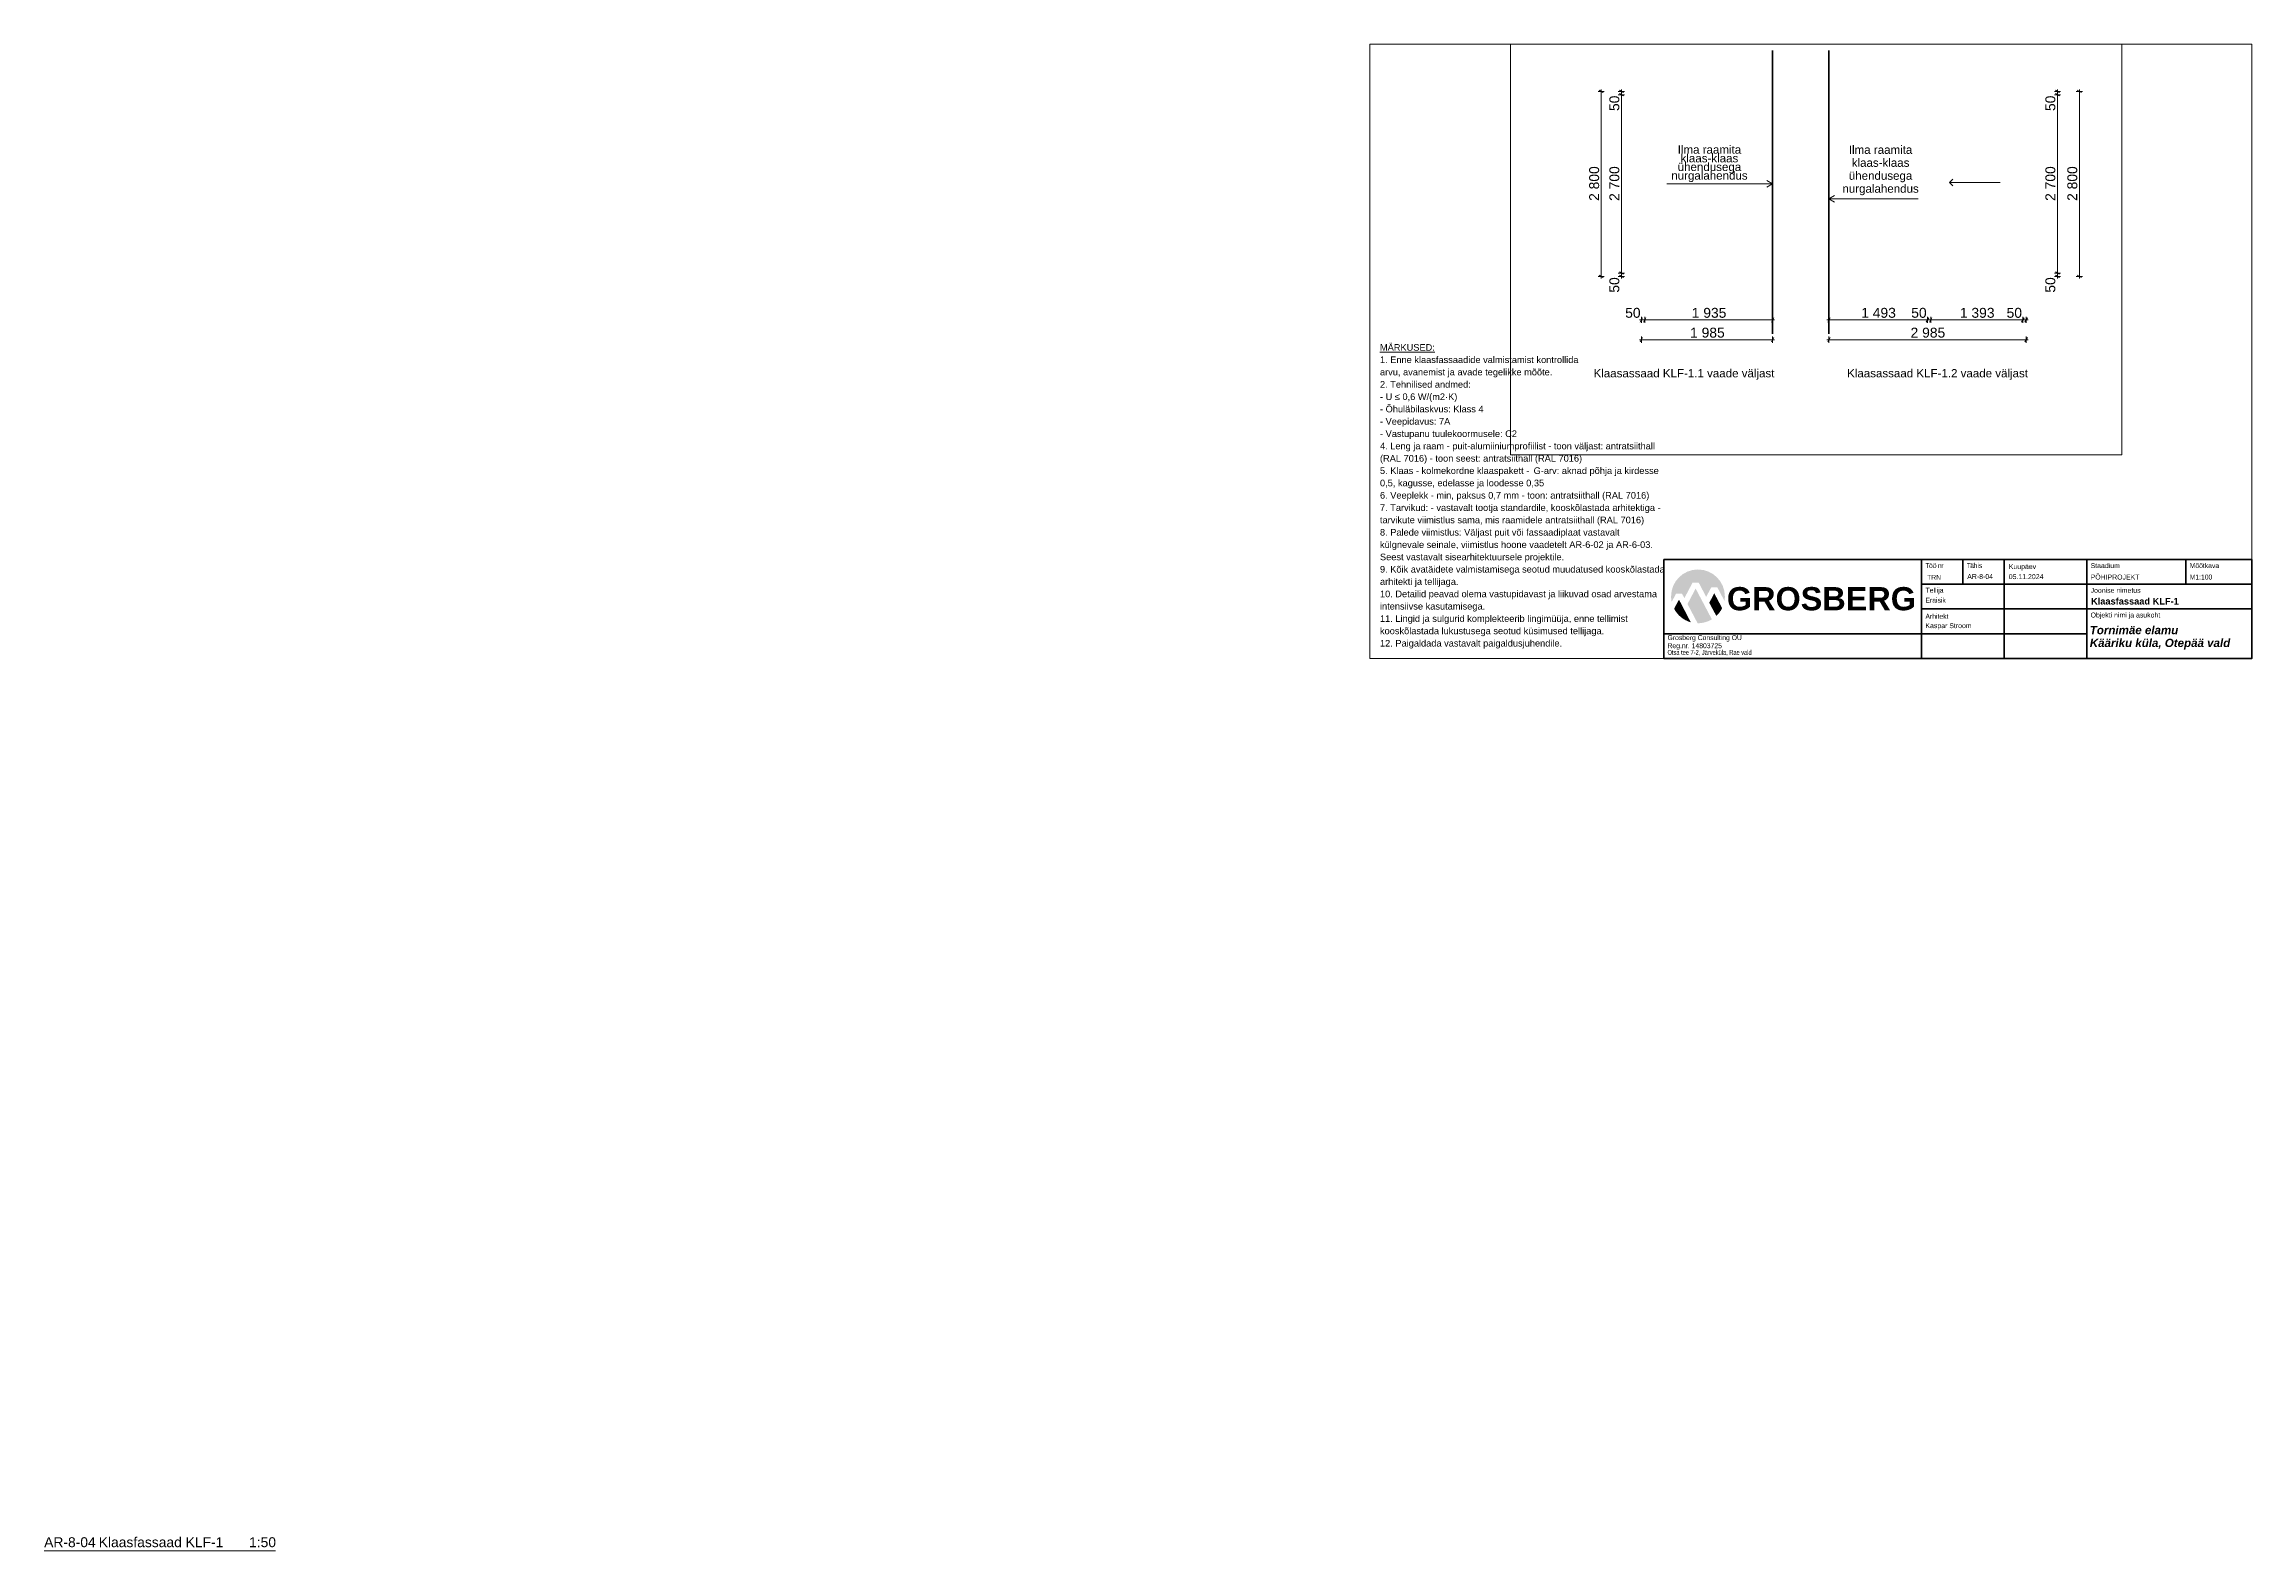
# Paper-space layout 'TRN_PP_AR-8-04_V01_Klaasfassaad-KLF-01' of a CAD drawing. Header units: millimetres. Extents: x -381 to 287, y -256 to 200.
# The model-space entities are those that its viewports show. They can reach past a viewport. Long polylines and large blocks are cut down to what shows.
import ezdxf

# ---------------------------------------------------------------- set-up
doc = ezdxf.new("R2010")
doc.units = ezdxf.units.MM
doc.header["$MEASUREMENT"] = 0
doc.linetypes.add('Dashed', pattern=[211.666667, 105.833333, -105.833333])
for name, color, linetype, lineweight in [('0_Pen_No__1', 7, 'Continuous', 13), ('Annotation - General_Pen_No__1', 7, 'Continuous', 13), ('Annotation - Text.AR#1_Pen_No__21', 7, 'Continuous', 35), ('Dimensioning - General_Pen_No__1', 7, 'Continuous', 13), ('Drawing & Figure_Pen_No__1', 7, 'Continuous', 13), ('Drawing & Figure_Pen_No__7', 7, 'Continuous', 35), ('New_0_Pen_No__1', 7, 'Continuous', 13), ('New_2D Drafting - General_Pen_No__1', 7, 'Continuous', 13), ('New_2D Drafting - General_Pen_No__2', 8, 'Continuous', 15), ('New_Shell - Roof_Pen_No__22', 8, 'Continuous', 35)]:
    doc.layers.add(name, color=color, linetype=linetype, lineweight=lineweight)
doc.layers.add('Dimensioning - General', color=7, linetype='Continuous')
doc.layers.add('Drawing & Figure_Pen_No__109', color=7, linetype='Continuous', lineweight=13, true_color=0xb4e4dc)
doc.layers.add('Drawing & Figure_Pen_No__69', color=7, linetype='Continuous', lineweight=20, true_color=0x71cebe)
doc.layers.add('NonPlottable_Drawing & Figure', color=7, linetype='Continuous', plot=False)
doc.styles.add('GENERATED_STYLE_1', font='')
doc.styles.add('GENERATED_STYLE_2', font='')
doc.styles.add('GENERATED_STYLE_3', font='')
doc.styles.add('GENERATED_STYLE_4', font='')
doc.styles.get('GENERATED_STYLE_1').set_extended_font_data('Arial')
doc.styles.get('GENERATED_STYLE_2').set_extended_font_data('Arial Narrow')
doc.styles.get('GENERATED_STYLE_3').set_extended_font_data('Arial', italic=True, bold=True)
doc.styles.get('GENERATED_STYLE_4').set_extended_font_data('Arial', bold=True)
doc.dimstyles.new('GENERATED_STYLE__1', dxfattribs={"dimtxt": 150, "dimasz": 47.5, "dimexe": 0.18, "dimexo": 0.0625, "dimgap": 0, "dimtad": 1, "dimtih": 1, "dimtoh": 1, "dimdec": 0, "dimzin": 0, "dimdsep": 46, "dimtxsty": 'GENERATED_STYLE_1', "dimblk": 'ARROWHEAD_2', "dimblk1": 'ARROWHEAD_2', "dimblk2": 'ARROWHEAD_2', "dimcen": 0.09, "dimse1": 1, "dimse2": 1, "dimclrd": 7, "dimclre": 7, "dimclrt": 7, "dimadec": 0, "dimazin": 0, "dimtfac": 1, "dimtdec": 4, "dimtmove": 0, "dimatfit": 3, "dimfxl": 0, "dimtolj": 1, "dimtzin": 0, "dimarcsym": 0})
doc.dimstyles.new('GENERATED_STYLE__2', dxfattribs={"dimtxt": 150, "dimasz": 47.5, "dimexe": 0.18, "dimexo": 0.0625, "dimgap": 0, "dimtad": 1, "dimdec": 0, "dimzin": 0, "dimdsep": 46, "dimtxsty": 'GENERATED_STYLE_1', "dimblk": 'ARROWHEAD_2', "dimblk1": 'ARROWHEAD_2', "dimblk2": 'ARROWHEAD_2', "dimcen": 0.09, "dimse1": 1, "dimse2": 1, "dimclrd": 7, "dimclre": 7, "dimclrt": 7, "dimadec": 0, "dimazin": 0, "dimtfac": 1, "dimtdec": 4, "dimtmove": 0, "dimatfit": 3, "dimfxl": 0, "dimtolj": 1, "dimtzin": 0, "dimarcsym": 0})

# ---------------------------------------------------------------- blocks, each defined once
blk = doc.blocks.new('*D1')
at = {"layer": 'Dimensioning - General_Pen_No__1', "color": 7, "linetype": 'Continuous', "lineweight": 13}
for p, q in [((25429, 16950), (25460, 16950)), ((25478, 16981), (25442, 16918)), ((25460, 16903), (25460, 16997)), ((25460, 16950), (26952, 16950)), ((26970, 16981), (26934, 16918)), ((26952, 16903), (26952, 16997))]:
    blk.add_line(p, q, dxfattribs=at)
at = {"layer": 'Dimensioning - General_Pen_No__1', "color": 7, "lineweight": 13, "char_height": 150, "attachment_point": 7, "style": 'GENERATED_STYLE_1'}
for s, insert in [('\\A1;{\\pql;\\fArial|b0|i0|c0|p34;1\xa0493}', (25949, 16980)), ('\\A1;{\\pql;\\fArial|b0|i0|c0|p34;50}', (26706, 16980))]:
    blk.add_mtext(s, dxfattribs=dict(at, insert=insert))
blk = doc.blocks.new('ARROWHEAD_2')
at = {"color": 0, "linetype": 'Continuous', "lineweight": 0}
for p, q in [((0, 0), (-1, 0)), ((-0.38, -0.66), (0.38, 0.66))]:
    blk.add_line(p, q, dxfattribs=at)
blk = doc.blocks.new('*D3')
at = {"layer": 'Dimensioning - General_Pen_No__1', "color": 7, "linetype": 'Continuous', "lineweight": 13}
for p, q in [((26970, 16981), (26934, 16918)), ((26952, 16903), (26952, 16997)), ((26952, 16950), (27002, 16950)), ((27020, 16981), (26984, 16918)), ((27002, 16903), (27002, 16997))]:
    blk.add_line(p, q, dxfattribs=at)
blk = doc.blocks.new('*D4')
at = {"layer": 'Dimensioning - General_Pen_No__1', "color": 7, "linetype": 'Continuous', "lineweight": 13}
for p, q in [((27020, 16981), (26984, 16918)), ((27002, 16903), (27002, 16997)), ((27002, 16950), (28395, 16950)), ((28413, 16981), (28377, 16918)), ((28395, 16903), (28395, 16997))]:
    blk.add_line(p, q, dxfattribs=at)
at = {"layer": 'Dimensioning - General_Pen_No__1', "color": 7, "lineweight": 13, "char_height": 150, "attachment_point": 7, "style": 'GENERATED_STYLE_1'}
for s, insert in [('\\A1;{\\pql;\\fArial|b0|i0|c0|p34;1\xa0393}', (27442, 16980)), ('\\A1;{\\pql;\\fArial|b0|i0|c0|p34;50}', (28149, 16980))]:
    blk.add_mtext(s, dxfattribs=dict(at, insert=insert))
blk = doc.blocks.new('*D5')
at = {"layer": 'Dimensioning - General_Pen_No__1', "color": 7, "linetype": 'Continuous', "lineweight": 13}
for p, q in [((28413, 16981), (28377, 16918)), ((28395, 16903), (28395, 16997)), ((28395, 16950), (28445, 16950)), ((28427, 16918), (28463, 16981)), ((28445, 16903), (28445, 16997)), ((28445, 16950), (28475, 16950))]:
    blk.add_line(p, q, dxfattribs=at)
blk = doc.blocks.new('*D6')
at = {"layer": 'Dimensioning - General_Pen_No__1', "color": 7, "linetype": 'Continuous', "lineweight": 13}
for p, q in [((25429, 16650), (25460, 16650)), ((25478, 16681), (25442, 16618)), ((25460, 16603), (25460, 16697)), ((25460, 16650), (28445, 16650)), ((28427, 16618), (28463, 16681)), ((28445, 16603), (28445, 16697)), ((28445, 16650), (28475, 16650))]:
    blk.add_line(p, q, dxfattribs=at)
at = {"layer": 'Dimensioning - General_Pen_No__1', "color": 7, "lineweight": 13, "insert": (26696, 16680), "char_height": 150, "attachment_point": 7, "style": 'GENERATED_STYLE_1'}
blk.add_mtext('\\A1;{\\pql;\\fArial|b0|i0|c0|p34;2\xa0985}', dxfattribs=at)
blk = doc.blocks.new('*D7')
at = {"layer": 'Dimensioning - General_Pen_No__1', "color": 7, "linetype": 'Continuous', "lineweight": 13}
for p, q in [((22592, 16950), (22623, 16950)), ((22641, 16981), (22604, 16918)), ((22623, 16903), (22623, 16997)), ((22623, 16950), (22673, 16950)), ((22691, 16981), (22654, 16918)), ((22673, 16903), (22673, 16997))]:
    blk.add_line(p, q, dxfattribs=at)
at = {"layer": 'Dimensioning - General_Pen_No__1', "color": 7, "lineweight": 13, "insert": (22377, 16980), "char_height": 150, "attachment_point": 7, "style": 'GENERATED_STYLE_1'}
blk.add_mtext('\\A1;{\\pql;\\fArial|b0|i0|c0|p34;50}', dxfattribs=at)
blk = doc.blocks.new('*D8')
at = {"layer": 'Dimensioning - General_Pen_No__1', "color": 7, "linetype": 'Continuous', "lineweight": 13}
for p, q in [((22691, 16981), (22654, 16918)), ((22673, 16903), (22673, 16997)), ((22673, 16950), (24608, 16950)), ((24589, 16918), (24626, 16981)), ((24608, 16903), (24608, 16997)), ((24608, 16950), (24638, 16950))]:
    blk.add_line(p, q, dxfattribs=at)
at = {"layer": 'Dimensioning - General_Pen_No__1', "color": 7, "lineweight": 13, "insert": (23384, 16980), "char_height": 150, "attachment_point": 7, "style": 'GENERATED_STYLE_1'}
blk.add_mtext('\\A1;{\\pql;\\fArial|b0|i0|c0|p34;1\xa0935}', dxfattribs=at)
blk = doc.blocks.new('*D9')
at = {"layer": 'Dimensioning - General_Pen_No__1', "color": 7, "linetype": 'Continuous', "lineweight": 13}
for p, q in [((22367, 17658), (22273, 17658)), ((22367, 17608), (22273, 17608)), ((22289, 17676), (22351, 17640)), ((22289, 17626), (22351, 17590)), ((22320, 17608), (22320, 17658)), ((22320, 17577), (22320, 17608))]:
    blk.add_line(p, q, dxfattribs=at)
at = {"layer": 'Dimensioning - General_Pen_No__1', "color": 7, "lineweight": 13, "insert": (22290, 17362), "char_height": 150, "attachment_point": 7, "rotation": 90, "style": 'GENERATED_STYLE_1'}
blk.add_mtext('\\A1;{\\pql;\\fArial|b0|i0|c0|p34;50}', dxfattribs=at)
blk = doc.blocks.new('*D10')
at = {"layer": 'Dimensioning - General_Pen_No__1', "color": 7, "linetype": 'Continuous', "lineweight": 13}
for p, q in [((22367, 20358), (22273, 20358)), ((22289, 20376), (22351, 20340)), ((22320, 17658), (22320, 20358)), ((22367, 17658), (22273, 17658)), ((22289, 17676), (22351, 17640))]:
    blk.add_line(p, q, dxfattribs=at)
at = {"layer": 'Dimensioning - General_Pen_No__1', "color": 7, "lineweight": 13, "char_height": 150, "attachment_point": 7, "rotation": 90, "style": 'GENERATED_STYLE_1'}
for s, insert in [('\\A1;{\\pql;\\fArial|b0|i0|c0|p34;50}', (22290, 20112)), ('\\A1;{\\pql;\\fArial|b0|i0|c0|p34;2\xa0700}', (22290, 18751))]:
    blk.add_mtext(s, dxfattribs=dict(at, insert=insert))
blk = doc.blocks.new('*D11')
at = {"layer": 'Dimensioning - General_Pen_No__1', "color": 7, "linetype": 'Continuous', "lineweight": 13}
for p, q in [((22367, 20408), (22273, 20408)), ((22351, 20390), (22289, 20426)), ((22320, 20408), (22320, 20438)), ((22320, 20358), (22320, 20408)), ((22367, 20358), (22273, 20358)), ((22289, 20376), (22351, 20340))]:
    blk.add_line(p, q, dxfattribs=at)
blk = doc.blocks.new('*D12')
at = {"layer": 'Dimensioning - General_Pen_No__1', "color": 7, "linetype": 'Continuous', "lineweight": 13}
for p, q in [((22060, 20408), (21967, 20408)), ((22045, 20390), (21982, 20426)), ((22014, 20408), (22014, 20438)), ((22014, 17608), (22014, 20408)), ((22060, 17608), (21967, 17608)), ((21982, 17626), (22045, 17590)), ((22014, 17577), (22014, 17608))]:
    blk.add_line(p, q, dxfattribs=at)
at = {"layer": 'Dimensioning - General_Pen_No__1', "color": 7, "lineweight": 13, "insert": (21984, 18751), "char_height": 150, "attachment_point": 7, "rotation": 90, "style": 'GENERATED_STYLE_1'}
blk.add_mtext('\\A1;{\\pql;\\fArial|b0|i0|c0|p34;2\xa0800}', dxfattribs=at)
blk = doc.blocks.new('*D13')
at = {"layer": 'Dimensioning - General_Pen_No__1', "color": 7, "linetype": 'Continuous', "lineweight": 13}
for p, q in [((28965, 17658), (28872, 17658)), ((28965, 17608), (28872, 17608)), ((28887, 17676), (28950, 17640)), ((28887, 17626), (28950, 17590)), ((28918, 17608), (28918, 17658)), ((28918, 17577), (28918, 17608))]:
    blk.add_line(p, q, dxfattribs=at)
at = {"layer": 'Dimensioning - General_Pen_No__1', "color": 7, "lineweight": 13, "insert": (28888, 17362), "char_height": 150, "attachment_point": 7, "rotation": 90, "style": 'GENERATED_STYLE_1'}
blk.add_mtext('\\A1;{\\pql;\\fArial|b0|i0|c0|p34;50}', dxfattribs=at)
blk = doc.blocks.new('*D14')
at = {"layer": 'Dimensioning - General_Pen_No__1', "color": 7, "linetype": 'Continuous', "lineweight": 13}
for p, q in [((28965, 20358), (28872, 20358)), ((28887, 20376), (28950, 20340)), ((28918, 17658), (28918, 20358)), ((28965, 17658), (28872, 17658)), ((28887, 17676), (28950, 17640))]:
    blk.add_line(p, q, dxfattribs=at)
at = {"layer": 'Dimensioning - General_Pen_No__1', "color": 7, "lineweight": 13, "char_height": 150, "attachment_point": 7, "rotation": 90, "style": 'GENERATED_STYLE_1'}
for s, insert in [('\\A1;{\\pql;\\fArial|b0|i0|c0|p34;50}', (28888, 20112)), ('\\A1;{\\pql;\\fArial|b0|i0|c0|p34;2\xa0700}', (28888, 18751))]:
    blk.add_mtext(s, dxfattribs=dict(at, insert=insert))
blk = doc.blocks.new('*D15')
at = {"layer": 'Dimensioning - General_Pen_No__1', "color": 7, "linetype": 'Continuous', "lineweight": 13}
for p, q in [((28965, 20408), (28872, 20408)), ((28950, 20390), (28887, 20426)), ((28918, 20408), (28918, 20438)), ((28918, 20358), (28918, 20408)), ((28965, 20358), (28872, 20358)), ((28887, 20376), (28950, 20340))]:
    blk.add_line(p, q, dxfattribs=at)
blk = doc.blocks.new('*D16')
at = {"layer": 'Dimensioning - General_Pen_No__1', "color": 7, "linetype": 'Continuous', "lineweight": 13}
for p, q in [((29297, 20408), (29203, 20408)), ((29282, 20390), (29219, 20426)), ((29250, 20408), (29250, 20438)), ((29250, 17608), (29250, 20408)), ((29297, 17608), (29203, 17608)), ((29219, 17626), (29282, 17590)), ((29250, 17577), (29250, 17608))]:
    blk.add_line(p, q, dxfattribs=at)
at = {"layer": 'Dimensioning - General_Pen_No__1', "color": 7, "lineweight": 13, "insert": (29220, 18751), "char_height": 150, "attachment_point": 7, "rotation": 90, "style": 'GENERATED_STYLE_1'}
blk.add_mtext('\\A1;{\\pql;\\fArial|b0|i0|c0|p34;2\xa0800}', dxfattribs=at)
blk = doc.blocks.new('*D17')
at = {"layer": 'Dimensioning - General_Pen_No__1', "color": 7, "linetype": 'Continuous', "lineweight": 13}
for p, q in [((22592, 16650), (22623, 16650)), ((22641, 16681), (22604, 16618)), ((22623, 16603), (22623, 16697)), ((22623, 16650), (24608, 16650)), ((24589, 16618), (24626, 16681)), ((24608, 16603), (24608, 16697)), ((24608, 16650), (24638, 16650))]:
    blk.add_line(p, q, dxfattribs=at)
at = {"layer": 'Dimensioning - General_Pen_No__1', "color": 7, "lineweight": 13, "insert": (23359, 16680), "char_height": 150, "attachment_point": 7, "style": 'GENERATED_STYLE_1'}
blk.add_mtext('\\A1;{\\pql;\\fArial|b0|i0|c0|p34;1\xa0985}', dxfattribs=at)

msp = doc.modelspace()

# ---------------------------------------------------------------- linework, layer by layer
at = {"layer": 'New_2D Drafting - General_Pen_No__1', "color": 7, "linetype": 'Continuous', "lineweight": 13}
for p, q in [((27285.1, 19031.5), (27335.1, 19081.5)), ((23007.3, 19010), (24607.5, 19010)), ((26809.8, 18781), (25459.7, 18781)), ((28050.3, 19031.5), (27285.1, 19031.5)), ((27285.1, 19031.5), (27335.1, 18981.5))]:
    msp.add_line(p, q, dxfattribs=at)
at = {"layer": 'New_2D Drafting - General_Pen_No__2', "color": 8, "linetype": 'Continuous', "lineweight": 15}
for p, q in [((24607.5, 19010), (24520.9, 19060)), ((24607.5, 19010), (24520.9, 18960)), ((25459.7, 18781), (25546.3, 18831)), ((25459.7, 18781), (25546.3, 18731))]:
    msp.add_line(p, q, dxfattribs=at)
at = {"layer": 'New_Shell - Roof_Pen_No__22', "color": 8, "linetype": 'Dashed', "lineweight": 35}
for p, q in [((24607.5, 16737.9), (24607.5, 21025.7)), ((25459.7, 16737.9), (25459.7, 21025.7))]:
    msp.add_line(p, q, dxfattribs=at)

# ---------------------------------------------------------------- texts
at = {"layer": 'New_0_Pen_No__1', "color": 7, "linetype": 'Continuous', "lineweight": 13, "char_height": 125, "attachment_point": 2, "style": 'GENERATED_STYLE_1'}
for insert, width, line_spacing_factor in [((23652, 19590.8), 1696.981, 0.627943), ((26241.9, 19588.6), 1243.064, 0.941915)]:
    msp.add_mtext('\\A1;{\\pqc;\\fArial|b0|i0|c0|p34;Ilma raamita klaas-klaas ühendusega nurgalahendus}', dxfattribs=dict(at, insert=insert, width=width, line_spacing_factor=line_spacing_factor))
for s, insert in [('\\A1;{\\pqc;\\fArial|b0|i0|c0|p34;Klaasassaad KLF-1.\\fArial|b0|i0|c0|p34;1\\fArial|b0|i0|c0|p34; vaade väljast}', (23267, 16205.4)), ('\\A1;{\\pqc;\\fArial|b0|i0|c0|p34;Klaasassaad KLF-\\fArial|b0|i0|c0|p34;1\\fArial|b0|i0|c0|p34;.\\fArial|b0|i0|c0|p34;2\\fArial|b0|i0|c0|p34; vaade väljast}', (27104.1, 16205.4))]:
    msp.add_mtext(s, dxfattribs=dict(at, insert=insert))

# ---------------------------------------------------------------- dimensions: what is measured, and where the dimension line sits
at = {"layer": 'Dimensioning - General', "color": 7, "linetype": 'Continuous', "lineweight": 13}
for base, p1, p2, picture, middle in [((22013.6, 20407.8), (22319.9, 17607.8), (22319.9, 20407.8), '*D12', (21908.6, 19009)), ((22319.9, 20407.8), (22672.5, 20357.8), (22622.5, 20407.8), '*D11', (22214.9, 20226.5)), ((28918.5, 20407.8), (28394.7, 20357.8), (28444.7, 20407.8), '*D15', (28813.5, 20226.5)), ((29250.3, 20407.8), (28444.7, 17607.8), (28444.7, 20407.8), '*D16', (29145.3, 19009)), ((22319.9, 20357.8), (22672.5, 17657.8), (22672.5, 20357.8), '*D10', (22214.9, 19009)), ((28918.5, 20357.8), (28394.7, 17657.8), (28394.7, 20357.8), '*D14', (28813.5, 19009)), ((22319.9, 17657.8), (22622.5, 17607.8), (22672.5, 17657.8), '*D9', (22214.9, 17476.5)), ((28918.5, 17657.8), (28444.7, 17607.8), (28394.7, 17657.8), '*D13', (28813.5, 17476.5))]:
    dim = msp.add_linear_dim(base=base, p1=p1, p2=p2, angle=90, dimstyle='GENERATED_STYLE__2', dxfattribs=at)
    dim.commit()
    dim.dimension.update_dxf_attribs({"geometry": picture, "text_midpoint": middle, "dimtype": 160, "text_rotation": 90})
for base, p1, p2, picture, middle in [((22672.5, 16949.7), (22622.5, 17607.8), (22672.5, 17657.8), '*D7', (22491.2, 17054.7)), ((24607.5, 16949.7), (22672.5, 17657.8), (24607.5, 17657.8), '*D8', (23641.2, 17054.7)), ((26952.1752063, 16949.717664), (25459.6752063, 17607.8318696), (26952.1752063, 17607.8318696), '*D1', (26207.1154669, 17054.7176652)), ((27002.2, 16949.7), (26952.2, 17607.8), (27002.2, 17607.8), '*D3', (26820.8, 17054.7)), ((28394.6752063, 16949.717664), (27002.1752063, 17607.8318696), (28394.6752063, 17607.8318696), '*D4', (27699.6154669, 17054.7176652)), ((28444.7, 16949.7), (28394.7, 17607.8), (28444.7, 17607.8), '*D5', (28263.3, 17054.7)), ((24607.5, 16649.7), (22622.5, 16949.7), (24607.5, 16949.7), '*D17', (23616.2, 16754.7)), ((28444.7, 16649.7), (25459.7, 17169), (28444.7, 17169), '*D6', (26953.4, 16754.7))]:
    dim = msp.add_linear_dim(base=base, p1=p1, p2=p2, dimstyle='GENERATED_STYLE__1', dxfattribs=at)
    dim.commit()
    dim.dimension.update_dxf_attribs({"geometry": picture, "text_midpoint": middle, "dimtype": 160})

psp = doc.layouts.new('TRN_PP_AR-8-04_V01_Klaasfassaad-KLF-01')

# ---------------------------------------------------------------- hatches: boundary and pattern name
at = {"layer": 'Drawing & Figure_Pen_No__109', "linetype": 'Continuous', "lineweight": 13, "true_color": 0xb4e4dc}
for points in [[(111.22, 32.81, 0.053034), (111.41, 31.1), (112.68, 33.6), (114.53, 33.6), (115.26, 32.29), (117.7, 36.93), (119.6, 36.93), (121.84, 32.67), (123.38, 35.52), (125.24, 35.52), (127.38, 31.45, 0.041996), (127.5, 32.81, 1)], [(118.65, 35.18), (116.19, 30.49), (119.25, 24.68, 0.140199), (123.57, 25.85)], [(124.29, 33.74), (122.78, 30.87), (124.92, 26.87, 0.091793), (126.68, 29.25)], [(113.62, 31.83), (112.13, 29.09, 0.209239), (117.18, 24.97)]]:
    psp.add_hatch(color=254, dxfattribs=at).paths.add_polyline_path(points)

# ---------------------------------------------------------------- linework, layer by layer
at = {"layer": 'Annotation - General_Pen_No__1', "color": 7, "linetype": 'Continuous', "lineweight": 13}
psp.add_lwpolyline([(20, 200), (287, 200), (287, 14), (20, 14)], close=True, dxfattribs=at)
at = {"layer": 'Drawing & Figure_Pen_No__1', "color": 7, "linetype": 'Continuous', "lineweight": 13}
psp.add_line((-381.2, -256.17), (-311.2, -256.17), dxfattribs=at)
at = {"layer": 'Drawing & Figure_Pen_No__7', "color": 7, "linetype": 'Continuous', "lineweight": 35}
for p, q in [((287, 43.99), (109.04, 43.99)), ((109.04, 43.99), (109.04, 14)), ((187.03, 14), (187.03, 43.99)), ((199.52, 36.49), (199.52, 43.99)), ((212.02, 14), (212.02, 43.99)), ((237.01, 29), (237.01, 43.99)), ((267.01, 43.99), (267.01, 36.49)), ((212.02, 36.49), (187.03, 36.49)), ((287, 36.49), (187.03, 36.49)), ((287, 36.49), (267.01, 36.49)), ((212.02, 29), (187.03, 29)), ((237.01, 29), (212.02, 29)), ((287, 29), (237.01, 29)), ((237.01, 29), (237.01, 14)), ((109.04, 21.5), (237.01, 21.5))]:
    psp.add_line(p, q, dxfattribs=at)
for points in [[(109.04, 14), (109.04, 43.99)], [(109.04, 43.99), (287, 43.99)], [(287, 43.99), (287, 14), (109.04, 14)]]:
    psp.add_lwpolyline(points, dxfattribs=at)
at = {"layer": 'NonPlottable_Drawing & Figure', "color": 151, "linetype": 'Continuous', "lineweight": 20, "true_color": 0x80c2ff, "flags": 128}
psp.add_lwpolyline([(62.66, 75.69), (247.67, 75.69), (247.67, 200), (62.66, 200)], close=True, dxfattribs=at)

# ---------------------------------------------------------------- texts
at = {"layer": '0_Pen_No__1', "color": 7, "linetype": 'Continuous', "lineweight": 13, "insert": (23.11, 63.1), "char_height": 2, "width": 85.9351, "attachment_point": 4, "line_spacing_factor": 1.119214, "style": 'GENERATED_STYLE_1'}
psp.add_mtext('\\A1;{\\pql;\\pt145.528;\\fArial|b0|i0|c0|p34;\\L\\LMÄRKUSED:\\P\\pql;\\pt145.528;\\fArial|b0|i0|c0|p34;\\l\\l1. Enne klaasfassaadide valmistamist kontrollida \\P\\pql;\\pt145.528;\\fArial|b0|i0|c0|p34;\\l\\larvu, avanemist ja avade tegelikke mõõte. \\P\\pql;\\pt145.528;\\fArial|b0|i0|c0|p34;\\l\\l2. Tehnilised andmed:\\P\\pql;\\pt145.528;\\fArial|b0|i0|c0|p34;\\l\\l- U ≤ 0,6 W/(m2·K) \\P\\pql;\\pt145.528;\\fArial|b0|i0|c0|p34;\\l\\l- Õhuläbilaskvus: Klass 4 \\P\\pql;\\pt145.528;\\fArial|b0|i0|c0|p34;\\l\\l- Veepidavus: 7A \\P\\pql;\\pt145.528;\\fArial|b0|i0|c0|p34;\\l\\l- Vastupanu tuulekoormusele: C2 \\P\\pql;\\pt145.528;\\fArial|b0|i0|c0|p34;\\l\\l4. Leng ja raam - puit-alumiiniumprofiilist - toon väljast: antratsiithall (RAL 7016) - toon seest: antratsiithall (RAL 7016)\\P\\pql;\\pt101.061;\\fArial|b0|i0|c0|p34;\\l\\l5. Klaas - kolmekordne klaaspakett - \\fArial|b0|i0|c0|p34;\\l\\H0.694444x;\\l \\fArial|b0|i0|c0|p34;\\H1.440000x;G-arv: aknad põhja ja kirdesse 0,5, kagusse, edelasse ja loodesse 0,35\\fArial|b0|i0|c0|p34;\\c26367; \\P\\pql;\\pt145.528;\\fArial|b0|i0|c0|p34;\\C7;6. Veeplekk - min, paksus 0,7 mm - toon: antratsiithall (RAL 7016)\\P\\pql;\\pt145.528;\\fArial|b0|i0|c0|p34;7. Tarvikud: - vastavalt tootja standardile, kooskõlastada arhitektiga - tarvikute viimistlus sama, mis raamidele antratsiithall (RAL 7016)\\P\\pql;\\pt145.528;\\fArial|b0|i0|c0|p34;8. Palede viimistlus: Väljast puit või fassaadiplaat vastavalt külgnevale seinale, viimistlus hoone vaadetelt AR-6-02 ja AR-6-03. Seest vastavalt sisearhitektuursele projektile.\\P\\pql;\\pt145.528;\\fArial|b0|i0|c0|p34;9\\fArial|b0|i0|c0|p34;. Kõik avatäidete valmistamisega seotud muudatused kooskõlastada arhitekti ja tellijaga. \\P\\pql;\\pt145.528;\\fArial|b0|i0|c0|p34;1\\fArial|b0|i0|c0|p34;0\\fArial|b0|i0|c0|p34;. Detailid peavad olema vastupidavast ja liikuvad osad arvestama intensiivse kasutamisega. \\P\\pql;\\pt145.528;\\fArial|b0|i0|c0|p34;1\\fArial|b0|i0|c0|p34;1\\fArial|b0|i0|c0|p34;. Lingid ja sulgurid komplekteerib lingimüüja, enne tellimist kooskõlastada lukustusega seotud küsimused tellijaga. \\P\\pql;\\pt145.528;\\fArial|b0|i0|c0|p34;1\\fArial|b0|i0|c0|p34;2\\fArial|b0|i0|c0|p34;. Paigaldada vastavalt paigaldusjuhendile.}', dxfattribs=at)
at = {"layer": 'Annotation - Text.AR#1_Pen_No__21', "color": 7, "linetype": 'Continuous', "lineweight": 35, "attachment_point": 1}
for s, insert, char_height, line_spacing_factor, style in [('\\A1;{\\pql;\\fArial|b0|i0|c0|p34;K\\fArial|b0|i0|c0|p34;uupäev\\P\\pql;\\fArial|b0|i0|c0|p34;05.11.2024}', (213.44, 42.59), 1.5, 1.222382, 'GENERATED_STYLE_1'), ('\\A1;{\\pql;\\fArial|b1|i0|c0|p34;\\P\\pql;\\fArial|b0|i0|c0|p34;AR-8-04}', (200.86, 42.19), 1.5, 1.048214, 'GENERATED_STYLE_4'), ('\\A1;{\\pql;\\fArial|b1|i0|c0|p34;\\P\\pql;\\fArial|b1|i0|c0|p34;Klaasfassaad KLF-1}', (238.33, 35.82), 2, 1.043649, 'GENERATED_STYLE_4')]:
    psp.add_mtext(s, dxfattribs=dict(at, insert=insert, char_height=char_height, line_spacing_factor=line_spacing_factor, style=style))
at = {"layer": 'Drawing & Figure_Pen_No__1', "color": 7, "linetype": 'Continuous', "lineweight": 13, "insert": (237.95, 16.72), "char_height": 2.5, "attachment_point": 7, "line_spacing_factor": 0.931425, "style": 'GENERATED_STYLE_3'}
psp.add_mtext('\\A1;{\\pql;\\fArial|b1|i1|c0|p34;Tornimäe \\fArial|b1|i1|c0|p34;elamu\\fArial|b1|i1|c0|p34; \\P\\pql;\\fArial|b1|i1|c0|p34;Kääriku küla, Otepää vald}', dxfattribs=at)
at = {"layer": 'Drawing & Figure_Pen_No__1', "color": 7, "lineweight": 13, "char_height": 3, "attachment_point": 1, "style": 'GENERATED_STYLE_1'}
for s, insert in [('\\A1;{\\pql;\\pt0;\\fArial|b0|i0|c0|p34;AR-8-04}', (-381.2, -252.05)), ('\\A1;{\\pql;\\pt0;\\fArial|b0|i0|c0|p34;Klaasfassaad KLF-1}', (-364.69, -252.05)), ('\\A1;{\\pql;\\pt0;\\fArial|b0|i0|c0|p34;1:50}', (-319.18, -252.05))]:
    psp.add_mtext(s, dxfattribs=dict(at, insert=insert))
at = {"layer": 'Drawing & Figure_Pen_No__69', "color": 123, "linetype": 'Continuous', "lineweight": 20, "true_color": 0x71cebe, "insert": (128.11, 28.49), "char_height": 7.0227, "attachment_point": 7, "style": 'GENERATED_STYLE_4'}
psp.add_mtext('\\A1;{\\pql;\\fArial|b1|i0|c0|p34;GROSBERG}', dxfattribs=at)
at = {"layer": 'Drawing & Figure_Pen_No__7', "color": 7, "linetype": 'Continuous', "lineweight": 35, "char_height": 1.4996, "attachment_point": 7}
for s, insert, style in [('\\A1;{\\pql;\\fArial Narrow|b0|i0|c0|p34;T}', (188.21, 41.39), 'GENERATED_STYLE_2'), ('\\A1;{\\pql;\\fArial|b0|i0|c0|p34;öö}', (189.27, 41.37), 'GENERATED_STYLE_1'), ('\\A1;{\\pql;\\fArial|b0|i0|c0|p34; nr}', (191.25, 41.39), 'GENERATED_STYLE_1'), ('\\A1;{\\pql;\\fArial Narrow|b0|i0|c0|p34;T}', (200.71, 41.39), 'GENERATED_STYLE_2'), ('\\A1;{\\pql;\\fArial Narrow|b0|i0|c0|p34;ä}', (201.77, 41.36), 'GENERATED_STYLE_2'), ('\\A1;{\\pql;\\fArial|b0|i0|c0|p34;his}', (202.76, 41.37), 'GENERATED_STYLE_1'), ('\\A1;{\\pql;\\fArial|b0|i0|c0|p34;Staadium}', (238.2, 41.36), 'GENERATED_STYLE_1'), ('\\A1;{\\pql;\\fArial Narrow|b0|i0|c0|p34;Mõõtkava}', (268.19, 41.36), 'GENERATED_STYLE_2'), ('\\A1;{\\pql;\\fArial|b0|i0|c0|p34;Tellija}', (188.21, 33.46), 'GENERATED_STYLE_1'), ('\\A1;{\\pql;\\fArial Narrow|b0|i0|c0|p34;TRN}', (188.71, 37.83), 'GENERATED_STYLE_2'), ('\\A1;{\\pql;\\fArial|b0|i0|c0|p34;Joonise nimetus}', (238.2, 33.87), 'GENERATED_STYLE_1'), ('\\A1;{\\pql;\\fArial|b0|i0|c0|p34;PÕHI\\fArial|b0|i0|c0|p34;PROJEKT}', (238.2, 37.89), 'GENERATED_STYLE_1'), ('\\A1;{\\pql;\\fArial Narrow|b0|i0|c0|p34;M1:100}', (268.19, 37.89), 'GENERATED_STYLE_2'), ('\\A1;{\\pql;\\fArial Narrow|b0|i0|c0|p34;A\\fArial Narrow|b0|i0|c0|p34;rhitekt}', (188.21, 26.01), 'GENERATED_STYLE_2'), ('\\A1;{\\pql;\\fArial Narrow|b0|i0|c0|p34;Eraisik}', (188.21, 30.88), 'GENERATED_STYLE_2'), ('\\A1;{\\pql;\\fArial|b0|i0|c0|p34;Objekti nimi ja asukoht}', (238.2, 25.96), 'GENERATED_STYLE_1'), ('\\A1;{\\pql;\\fArial Narrow|b0|i0|c0|p34;Grosberg Consulting OÜ}', (110.14, 19.12), 'GENERATED_STYLE_2'), ('\\A1;{\\pql;\\fArial|b0|i0|c0|p34;Kaspar Stroom}', (188.21, 22.74), 'GENERATED_STYLE_1'), ('\\A1;{\\W0.800000x;\\pql;\\fArial Narrow|b0|i0|c0|p34;Otsa tee 7-2, Järveküla, Rae vald}', (110.14, 14.82), 'GENERATED_STYLE_2'), ('\\A1;{\\pql;\\fArial Narrow|b0|i0|c0|p34;Reg.nr. 14803725}', (110.14, 16.67), 'GENERATED_STYLE_2')]:
    psp.add_mtext(s, dxfattribs=dict(at, insert=insert, style=style))

# ---------------------------------------------------------------- viewports
at = {"layer": 'NonPlottable_Drawing & Figure', "color": 151, "linetype": 'Continuous', "lineweight": 20, "true_color": 0x80c2ff, "view_target_point": (25268.46, 18016.77)}
vp = psp.add_viewport(center=(155.16, 137.85), size=(185, 124.3097), view_center_point=(0, 0), view_height=6215.484, dxfattribs=at)
vp.dxf.flags = 0x10000  # cut along an outline
vp.dxf.clipping_boundary_handle = psp.add_lwpolyline([(62.66, 75.69), (247.67, 75.69), (247.67, 200), (62.66, 200)], format="xyb", close=True, dxfattribs={"invisible": 1}).dxf.handle

doc.saveas('drawing.dxf')
